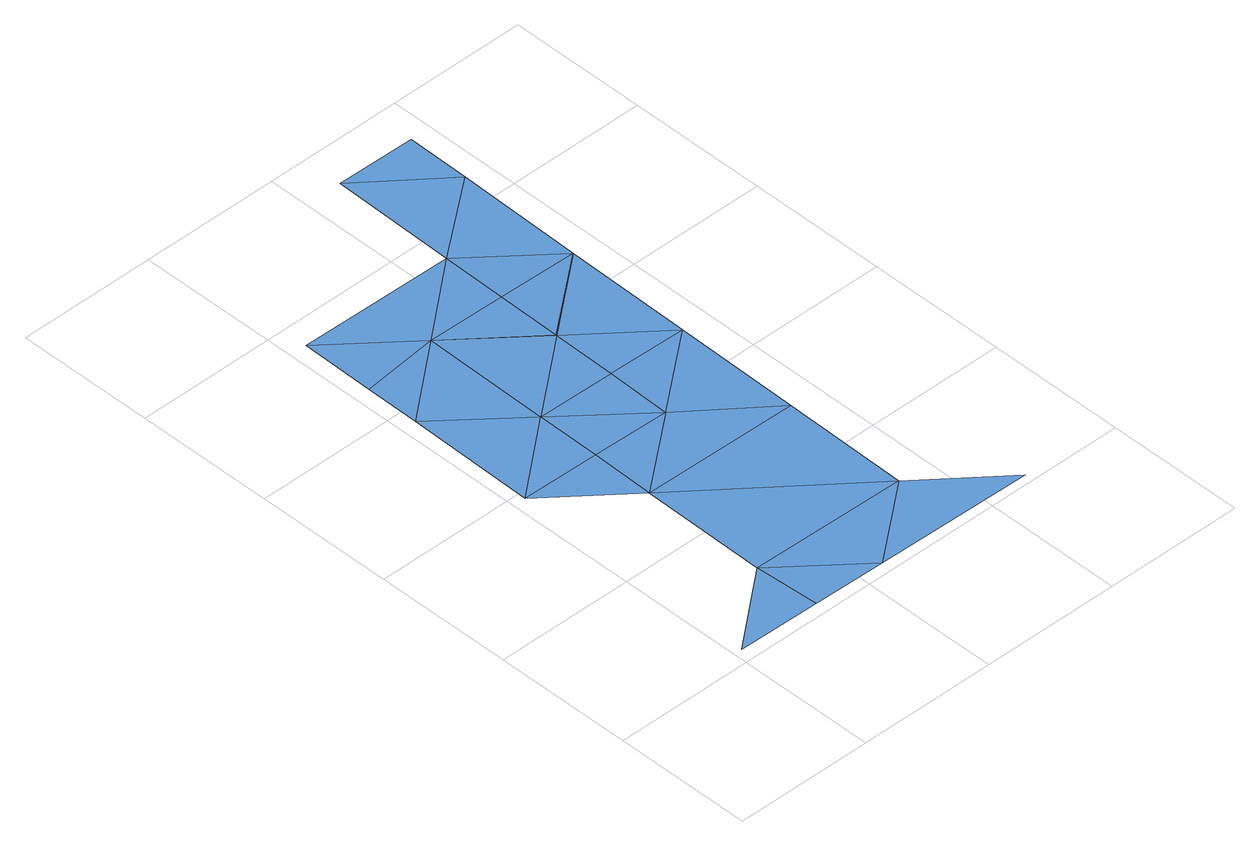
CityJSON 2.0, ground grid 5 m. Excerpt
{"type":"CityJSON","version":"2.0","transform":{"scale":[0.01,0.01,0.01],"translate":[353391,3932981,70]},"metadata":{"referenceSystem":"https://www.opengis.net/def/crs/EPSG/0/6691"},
"CityObjects":{
"waterbody1":{"type":"WaterBody","attributes":{"name":"3","class":"1140","function":"1","WaterBodyRiverFloodingRiskAttribute.description":"2","WaterBodyRiverFloodingRiskAttribute.rankOrg":"2","WaterBodyRiverFloodingRiskAttribute.adminType":"2","WaterBodyRiverFloodingRiskAttribute.scale":"L2"},"geometry":[{"type":"MultiSurface","lod":"1","boundaries":[[[0,1,2]],[[3,0,2]],[[4,5,6]],[[7,0,3]],[[8,4,6]],[[6,0,7]],[[6,9,8]],[[9,6,7]],[[3,10,7]],[[9,11,8]],[[12,8,11]],[[13,12,11]],[[14,15,13]],[[15,14,16]],[[16,14,17]],[[13,11,14]],[[14,18,17]],[[17,18,19]],[[20,19,18]]]}]},
"waterbody2":{"type":"WaterBody","attributes":{"name":"3","class":"1140","function":"1","WaterBodyRiverFloodingRiskAttribute.description":"2","WaterBodyRiverFloodingRiskAttribute.rankOrg":"1","WaterBodyRiverFloodingRiskAttribute.adminType":"2","WaterBodyRiverFloodingRiskAttribute.scale":"L2"},"geometry":[{"type":"MultiSurface","lod":"1","boundaries":[[[13,21,22]],[[4,22,5]],[[22,21,23]],[[24,23,21]],[[22,23,5]],[[22,12,13]],[[16,21,15]],[[21,16,17]],[[21,25,24]],[[15,21,13]],[[21,17,25]],[[12,22,8]],[[4,8,22]]]}]}
},
"vertices":[
[317,279,28],[32,51,28],[331,46,28],[594,41,28],[328,967,29],[47,971,29],[324,739,28],[883,270,28],[608,962,28],[891,730,28],[1165,32,28],[898,1190,29],[613,1195,30],[617,1428,30],[906,1656,31],[617,1430,30],[621,1661,31],[624,1894,33],[914,2116,35],[632,2348,35],[917,2344,35],
[339,1665,31],[332,1200,30],[55,1437,31],[58,1635,31],[62,1903,31]
]}
